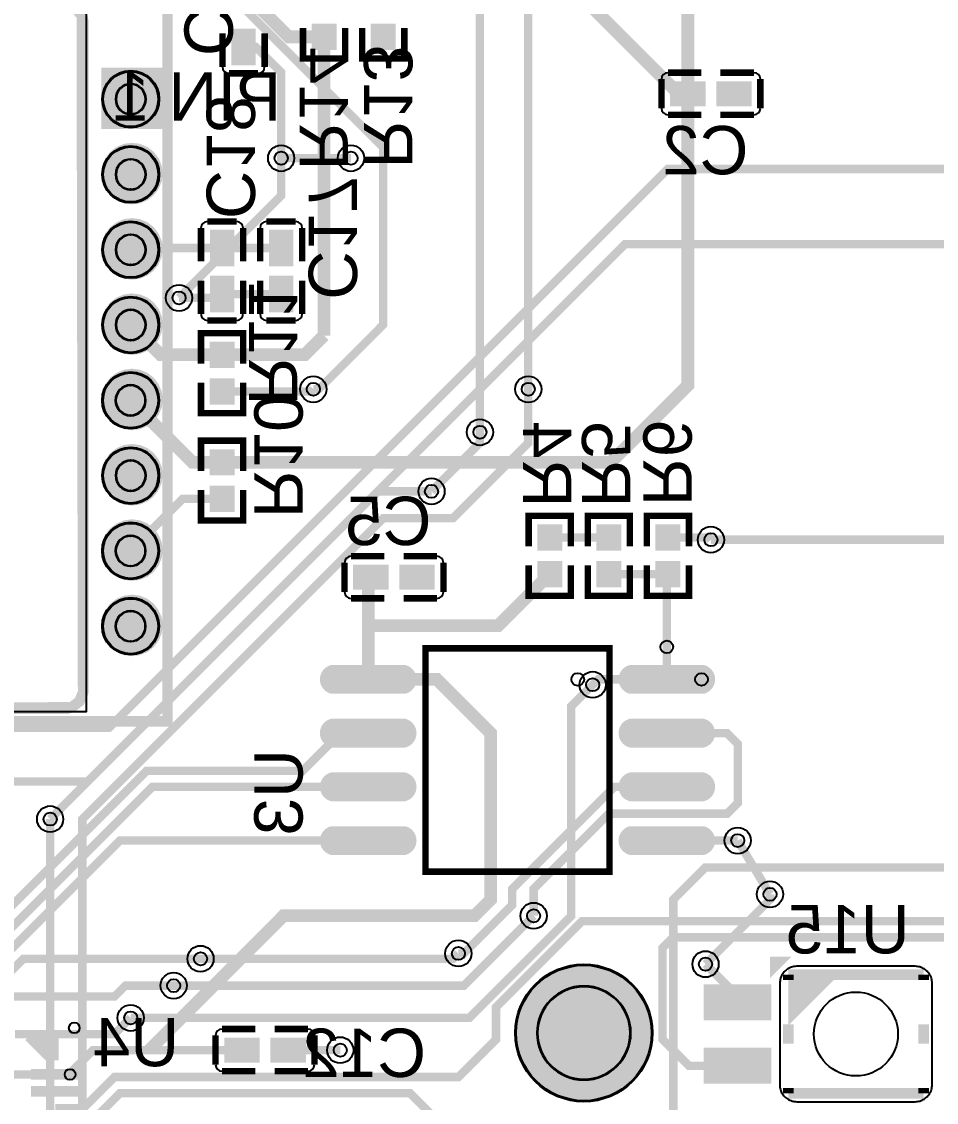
# Model space of a CAD drawing. Header units: millimetres. Extents: x 4 to 247, y 4 to 83.
# Drawn here: x 127.98 to 149.6, y 40.29 to 65.84 of the extents above; entities that cross this region are included whole.
import ezdxf

# ---------------------------------------------------------------- set-up
doc = ezdxf.new("R2010")
doc.units = ezdxf.units.MM
for name, color, linetype, true_color in [('BottomLayer', 7, 'Continuous', 0x0000ff), ('BottomPasteMaskLayer', 7, 'Continuous', 0x800000), ('BottomSilkLayer', 7, 'Continuous', 0x66cc33), ('BottomSolderMaskLayer', 7, 'Continuous', 0xaa00ff), ('Document', 7, 'Continuous', 0xffffff), ('Hole', 7, 'Continuous', 0x222222), ('Multi-Layer', 7, 'Continuous', 0xc0c0c0), ('TopLayer', 7, 'Continuous', 0xff0000), ('TopSilkLayer', 7, 'Continuous', 0xffcc00), ('TopSolderMaskLayer', 7, 'Continuous', 0x800080)]:
    doc.layers.add(name, color=color, linetype=linetype, true_color=true_color)
doc.styles.get("Standard").update_dxf_attribs({"font": 'arial.ttf'})

msp = doc.modelspace()

# ---------------------------------------------------------------- hatches: boundary and pattern name
at = {"layer": 'BottomLayer'}
for points in [[(135.398, 65.763), (134.858, 65.763), (134.858, 65.197), (135.398, 65.197)], [(136.255, 65.763), (136.795, 65.763), (136.795, 65.197), (136.255, 65.197)], [(132.953, 65.636), (133.493, 65.636), (133.493, 64.846), (132.953, 64.846)], [(144.122, 63.865), (144.122, 64.405), (143.332, 64.405), (143.332, 63.865)], [(144.422, 63.865), (144.422, 64.405), (145.212, 64.405), (145.212, 63.865)], [(132.985, 60.094), (132.445, 60.094), (132.445, 60.884), (132.985, 60.884)], [(134.382, 60.094), (133.842, 60.094), (133.842, 60.884), (134.382, 60.884)], [(132.985, 59.794), (132.445, 59.794), (132.445, 59.004), (132.985, 59.004)], [(134.382, 59.794), (133.842, 59.794), (133.842, 59.004), (134.382, 59.004)], [(132.445, 57.681), (132.985, 57.681), (132.985, 58.247), (132.445, 58.247)], [(132.445, 57.381), (132.985, 57.381), (132.985, 56.815), (132.445, 56.815)], [(132.445, 55.141), (132.985, 55.141), (132.985, 55.707), (132.445, 55.707)], [(132.445, 54.841), (132.985, 54.841), (132.985, 54.275), (132.445, 54.275)], [(140.732, 53.363), (140.192, 53.363), (140.192, 53.929), (140.732, 53.929)], [(141.589, 53.363), (142.129, 53.363), (142.129, 53.929), (141.589, 53.929)], [(143.526, 53.363), (142.986, 53.363), (142.986, 53.929), (143.526, 53.929)], [(136.629, 52.435), (136.629, 52.975), (135.839, 52.975), (135.839, 52.435)], [(136.929, 52.435), (136.929, 52.975), (137.719, 52.975), (137.719, 52.435)], [(140.732, 53.063), (140.192, 53.063), (140.192, 52.497), (140.732, 52.497)], [(141.589, 53.063), (142.129, 53.063), (142.129, 52.497), (141.589, 52.497)], [(143.526, 53.063), (142.986, 53.063), (142.986, 52.497), (143.526, 52.497)], [(135.36, 49.977, -0.785398), (135.36, 50.607), (136.98, 50.607, -0.785398), (136.98, 49.977)], [(142.42, 49.977, -0.785398), (142.42, 50.607), (144.04, 50.607, -0.785398), (144.04, 49.977)], [(135.36, 48.707, -0.785398), (135.36, 49.337), (136.98, 49.337, -0.785398), (136.98, 48.707)], [(142.42, 48.707, -0.785398), (142.42, 49.337), (144.04, 49.337, -0.785398), (144.04, 48.707)], [(135.36, 47.437, -0.785398), (135.36, 48.067), (136.98, 48.067, -0.785398), (136.98, 47.437)], [(142.42, 47.437, -0.785398), (142.42, 48.067), (144.04, 48.067, -0.785398), (144.04, 47.437)], [(135.36, 46.167, -0.785398), (135.36, 46.797), (136.98, 46.797, -0.785398), (136.98, 46.167)], [(142.42, 46.167, -0.785398), (142.42, 46.797), (144.04, 46.797, -0.785398), (144.04, 46.167)], [(144.151, 42.25), (144.151, 43.07), (145.651, 43.07), (145.651, 42.25)], [(133.581, 41.259), (133.581, 41.799), (132.791, 41.799), (132.791, 41.259)], [(133.881, 41.259), (133.881, 41.799), (134.671, 41.799), (134.671, 41.259)], [(144.151, 40.75), (144.151, 41.57), (145.651, 41.57), (145.651, 40.75)], [(129.322, 41.054), (128.222, 41.054), (128.222, 40.854), (129.322, 40.854)], [(129.322, 40.654), (128.222, 40.654), (128.222, 40.454), (129.322, 40.454)]]:
    msp.add_hatch(color=256, dxfattribs=at).paths.add_polyline_path(points)
at = {"layer": 'BottomPasteMaskLayer'}
for points in [[(135.358, 65.778), (134.898, 65.778), (134.858, 65.738), (134.858, 65.237), (134.898, 65.197), (135.358, 65.197), (135.398, 65.237), (135.398, 65.738)], [(136.295, 65.778), (136.755, 65.778), (136.795, 65.738), (136.795, 65.237), (136.755, 65.197), (136.295, 65.197), (136.255, 65.237), (136.255, 65.738)], [(133.448, 65.606), (132.998, 65.606), (132.948, 65.536), (132.948, 65.056), (132.998, 65.006), (133.448, 65.006), (133.498, 65.056), (133.498, 65.536)], [(143.492, 64.36), (143.492, 63.91), (143.542, 63.86), (144.022, 63.86), (144.092, 63.91), (144.092, 64.36), (144.022, 64.41), (143.542, 64.41)], [(144.452, 64.36), (144.452, 63.91), (144.522, 63.86), (145.002, 63.86), (145.052, 63.91), (145.052, 64.36), (145.002, 64.41), (144.522, 64.41)], [(132.49, 60.124), (132.94, 60.124), (132.99, 60.194), (132.99, 60.674), (132.94, 60.724), (132.49, 60.724), (132.44, 60.674), (132.44, 60.194)], [(133.887, 60.124), (134.337, 60.124), (134.387, 60.194), (134.387, 60.674), (134.337, 60.724), (133.887, 60.724), (133.837, 60.674), (133.837, 60.194)], [(132.49, 59.164), (132.94, 59.164), (132.99, 59.214), (132.99, 59.694), (132.94, 59.764), (132.49, 59.764), (132.44, 59.694), (132.44, 59.214)], [(133.887, 59.164), (134.337, 59.164), (134.387, 59.214), (134.387, 59.694), (134.337, 59.764), (133.887, 59.764), (133.837, 59.694), (133.837, 59.214)], [(132.485, 57.666), (132.945, 57.666), (132.985, 57.706), (132.985, 58.207), (132.945, 58.247), (132.485, 58.247), (132.445, 58.207), (132.445, 57.706)], [(132.485, 57.396), (132.945, 57.396), (132.985, 57.356), (132.985, 56.855), (132.945, 56.815), (132.485, 56.815), (132.445, 56.855), (132.445, 57.356)], [(132.485, 55.126), (132.945, 55.126), (132.985, 55.166), (132.985, 55.667), (132.945, 55.707), (132.485, 55.707), (132.445, 55.667), (132.445, 55.166)], [(132.485, 54.856), (132.945, 54.856), (132.985, 54.816), (132.985, 54.315), (132.945, 54.275), (132.485, 54.275), (132.445, 54.315), (132.445, 54.816)], [(140.692, 53.348), (140.232, 53.348), (140.192, 53.388), (140.192, 53.889), (140.232, 53.929), (140.692, 53.929), (140.732, 53.889), (140.732, 53.388)], [(141.629, 53.348), (142.089, 53.348), (142.129, 53.388), (142.129, 53.889), (142.089, 53.929), (141.629, 53.929), (141.589, 53.889), (141.589, 53.388)], [(143.486, 53.348), (143.026, 53.348), (142.986, 53.388), (142.986, 53.889), (143.026, 53.929), (143.486, 53.929), (143.526, 53.889), (143.526, 53.388)], [(135.999, 52.93), (135.999, 52.48), (136.049, 52.43), (136.529, 52.43), (136.599, 52.48), (136.599, 52.93), (136.529, 52.98), (136.049, 52.98)], [(136.959, 52.93), (136.959, 52.48), (137.029, 52.43), (137.509, 52.43), (137.559, 52.48), (137.559, 52.93), (137.509, 52.98), (137.029, 52.98)], [(140.692, 53.078), (140.232, 53.078), (140.192, 53.038), (140.192, 52.537), (140.232, 52.497), (140.692, 52.497), (140.732, 52.537), (140.732, 53.038)], [(141.629, 53.078), (142.089, 53.078), (142.129, 53.038), (142.129, 52.537), (142.089, 52.497), (141.629, 52.497), (141.589, 52.537), (141.589, 53.038)], [(143.486, 53.078), (143.026, 53.078), (142.986, 53.038), (142.986, 52.537), (143.026, 52.497), (143.486, 52.497), (143.526, 52.537), (143.526, 53.038)], [(135.36, 49.977, -0.785398), (135.36, 50.607), (136.98, 50.607, -0.785398), (136.98, 49.977)], [(142.42, 49.977, -0.785398), (142.42, 50.607), (144.04, 50.607, -0.785398), (144.04, 49.977)], [(135.36, 48.707, -0.785398), (135.36, 49.337), (136.98, 49.337, -0.785398), (136.98, 48.707)], [(142.42, 48.707, -0.785398), (142.42, 49.337), (144.04, 49.337, -0.785398), (144.04, 48.707)], [(135.36, 47.437, -0.785398), (135.36, 48.067), (136.98, 48.067, -0.785398), (136.98, 47.437)], [(142.42, 47.437, -0.785398), (142.42, 48.067), (144.04, 48.067, -0.785398), (144.04, 47.437)], [(135.36, 46.167, -0.785398), (135.36, 46.797), (136.98, 46.797, -0.785398), (136.98, 46.167)], [(142.42, 46.167, -0.785398), (142.42, 46.797), (144.04, 46.797, -0.785398), (144.04, 46.167)], [(144.151, 42.25), (144.151, 43.07), (145.651, 43.07), (145.651, 42.25)], [(132.951, 41.754), (132.951, 41.304), (133.001, 41.254), (133.481, 41.254), (133.551, 41.304), (133.551, 41.754), (133.481, 41.804), (133.001, 41.804)], [(133.911, 41.754), (133.911, 41.304), (133.981, 41.254), (134.461, 41.254), (134.511, 41.304), (134.511, 41.754), (134.461, 41.804), (133.981, 41.804)], [(144.151, 40.75), (144.151, 41.57), (145.651, 41.57), (145.651, 40.75)], [(129.322, 41.054), (129.322, 40.854), (128.222, 40.854), (128.222, 41.054)], [(129.322, 40.654), (129.322, 40.454), (128.222, 40.454), (128.222, 40.654)]]:
    msp.add_hatch(color=256, dxfattribs=at).paths.add_polyline_path(points)
at = {"layer": 'BottomSilkLayer'}
msp.add_hatch(color=256, dxfattribs=at).paths.add_polyline_path([(145.671, 43.74), (145.671, 43.232), (146.179, 43.74)])
at = {"layer": 'BottomSolderMaskLayer'}
for points in [[(132.936, 65.673), (133.511, 65.673), (133.511, 64.809), (132.936, 64.809)], [(135.423, 65.79), (134.834, 65.79), (134.834, 65.171), (135.423, 65.171)], [(136.231, 65.79), (136.82, 65.79), (136.82, 65.171), (136.231, 65.171)], [(129.881, 64.008, 1), (131.232, 64.008, 1)], [(144.148, 63.84), (144.148, 64.431), (143.307, 64.431), (143.307, 63.84)], [(144.397, 63.84), (144.397, 64.431), (145.238, 64.431), (145.238, 63.84)], [(129.881, 62.228, 1), (131.232, 62.228, 1)], [(129.881, 60.447, 1), (131.232, 60.447, 1)], [(133.003, 60.057), (132.428, 60.057), (132.428, 60.921), (133.003, 60.921)], [(134.4, 60.057), (133.825, 60.057), (133.825, 60.921), (134.4, 60.921)], [(133.003, 59.831), (132.428, 59.831), (132.428, 58.967), (133.003, 58.967)], [(134.4, 59.831), (133.825, 59.831), (133.825, 58.967), (134.4, 58.967)], [(129.881, 58.669, 1), (131.232, 58.669, 1)], [(132.421, 57.655), (133.01, 57.655), (133.01, 58.273), (132.421, 58.273)], [(129.878, 56.888, 1), (131.229, 56.888, 1)], [(132.421, 57.408), (133.01, 57.408), (133.01, 56.789), (132.421, 56.789)], [(129.881, 55.108, 1), (131.232, 55.108, 1)], [(132.421, 55.115), (133.01, 55.115), (133.01, 55.733), (132.421, 55.733)], [(132.421, 54.868), (133.01, 54.868), (133.01, 54.249), (132.421, 54.249)], [(129.878, 53.33, 1), (131.229, 53.33, 1)], [(140.757, 53.337), (140.168, 53.337), (140.168, 53.955), (140.757, 53.955)], [(141.565, 53.337), (142.154, 53.337), (142.154, 53.955), (141.565, 53.955)], [(143.551, 53.337), (142.962, 53.337), (142.962, 53.955), (143.551, 53.955)], [(136.655, 52.41), (136.655, 53.001), (135.814, 53.001), (135.814, 52.41)], [(136.904, 52.41), (136.904, 53.001), (137.745, 53.001), (137.745, 52.41)], [(140.757, 53.09), (140.168, 53.09), (140.168, 52.471), (140.757, 52.471)], [(141.565, 53.09), (142.154, 53.09), (142.154, 52.471), (141.565, 52.471)], [(143.551, 53.09), (142.962, 53.09), (142.962, 52.471), (143.551, 52.471)], [(129.878, 51.549, 1), (131.229, 51.549, 1)], [(135.295, 49.952, -0.785398), (135.295, 50.632), (137.046, 50.632, -0.785398), (137.046, 49.952)], [(142.355, 49.952, -0.785398), (142.355, 50.632), (144.106, 50.632, -0.785398), (144.106, 49.952)], [(135.295, 48.682, -0.785398), (135.295, 49.362), (137.046, 49.362, -0.785398), (137.046, 48.682)], [(142.355, 48.682, -0.785398), (142.355, 49.362), (144.106, 49.362, -0.785398), (144.106, 48.682)], [(135.295, 47.412, -0.785398), (135.295, 48.092), (137.046, 48.092, -0.785398), (137.046, 47.412)], [(142.355, 47.412, -0.785398), (142.355, 48.092), (144.106, 48.092, -0.785398), (144.106, 47.412)], [(135.295, 46.142, -0.785398), (135.295, 46.822), (137.046, 46.822, -0.785398), (137.046, 46.142)], [(142.355, 46.142, -0.785398), (142.355, 46.822), (144.106, 46.822, -0.785398), (144.106, 46.142)], [(139.644, 41.934, 1), (142.895, 41.934, 1)], [(144.105, 42.236), (144.105, 43.084), (145.698, 43.084), (145.698, 42.236)], [(133.607, 41.234), (133.607, 41.824), (132.766, 41.824), (132.766, 41.234)], [(133.856, 41.234), (133.856, 41.824), (134.697, 41.824), (134.697, 41.234)], [(144.105, 40.736), (144.105, 41.584), (145.698, 41.584), (145.698, 40.736)], [(129.347, 41.079), (128.197, 41.079), (128.197, 40.829), (129.347, 40.829)], [(129.347, 40.679), (128.197, 40.679), (128.197, 40.429), (129.347, 40.429)]]:
    msp.add_hatch(color=256, dxfattribs=at).paths.add_polyline_path(points)
at = {"layer": 'Document'}
msp.add_hatch(color=256, dxfattribs=at).paths.add_polyline_path([(146.101, 43.31), (147.301, 43.31), (146.101, 42.11)])
at = {"layer": 'Multi-Layer'}
for points in [[(129.906, 64.008, 1), (131.206, 64.008, 1)], [(129.906, 62.228, 1), (131.206, 62.228, 1)], [(129.906, 60.447, 1), (131.206, 60.447, 1)], [(129.906, 58.669, 1), (131.206, 58.669, 1)], [(129.904, 56.888, 1), (131.204, 56.888, 1)], [(129.906, 55.108, 1), (131.206, 55.108, 1)], [(129.904, 53.33, 1), (131.204, 53.33, 1)], [(129.904, 51.549, 1), (131.204, 51.549, 1)]]:
    msp.add_hatch(color=256, dxfattribs=at).paths.add_polyline_path(points)
at = {"layer": 'TopSolderMaskLayer'}
for points in [[(129.881, 64.008, 1), (131.232, 64.008, 1)], [(129.881, 62.228, 1), (131.232, 62.228, 1)], [(129.881, 60.447, 1), (131.232, 60.447, 1)], [(129.881, 58.669, 1), (131.232, 58.669, 1)], [(129.878, 56.888, 1), (131.229, 56.888, 1)], [(129.881, 55.108, 1), (131.232, 55.108, 1)], [(129.878, 53.33, 1), (131.229, 53.33, 1)], [(129.878, 51.549, 1), (131.229, 51.549, 1)], [(139.644, 41.934, 1), (142.895, 41.934, 1)]]:
    msp.add_hatch(color=256, dxfattribs=at).paths.add_polyline_path(points)

# ---------------------------------------------------------------- linework, layer by layer
at = {"layer": 'BottomLayer'}
for points, const_width in [([(143.726, 64.135), (143.51, 64.135), (140.208, 67.437), (140.208, 71.628), (138.303, 73.533), (116.713, 73.533), (115.316, 72.136), (115.316, 68.072)], 0.3), ([(139.954, 57.15), (139.954, 66.929), (136.017, 70.866)], 0.2), ([(138.811, 56.134), (138.811, 67.31), (138.557, 67.564), (136.017, 67.564)], 0.2), ([(152.146, 67.437), (152.146, 45.466), (150.876, 44.196), (143.383, 44.196), (143.129, 43.942), (143.129, 41.783), (143.752, 41.16), (144.901, 41.16)], 0.2), ([(143.322, 66.583), (143.727, 66.178), (143.727, 64.135)], 0.3), ([(133.223, 66.331), (133.44, 66.331), (134.291, 65.48), (135.128, 65.48)], 0.3), ([(135.128, 65.48), (135.128, 58.42)], 0.3), ([(134.112, 62.611), (134.112, 64.643), (133.514, 65.241), (133.223, 65.241)], 0.2), ([(132.715, 55.424), (141.911, 55.424), (143.727, 57.24), (143.727, 64.135)], 0.3), ([(132.715, 60.489), (130.598, 60.489), (130.556, 60.447)], 0.2), ([(132.715, 60.489), (134.112, 60.489)], 0.2), ([(132.715, 59.399), (132.625, 59.309), (131.699, 59.309)], 0.2), ([(132.715, 59.399), (134.112, 59.399)], 0.2), ([(132.715, 57.964), (131.261, 57.964), (130.556, 58.669)], 0.3), ([(135.128, 58.42), (134.672, 57.964), (132.715, 57.964)], 0.3), ([(134.874, 57.15), (134.822, 57.098), (132.715, 57.098)], 0.2), ([(132.715, 55.424), (132.018, 55.424), (130.554, 56.888)], 0.3), ([(128.651, 46.99), (136.398, 54.737), (137.668, 54.737)], 0.2), ([(132.715, 54.558), (131.782, 54.558), (130.554, 53.33)], 0.2), ([(141.859, 53.646), (140.462, 53.646)], 0.2), ([(144.272, 53.594), (144.22, 53.646), (143.256, 53.646)], 0.2), ([(140.462, 52.78), (139.242, 51.56), (136.17, 51.56)], 0.3), ([(136.234, 52.705), (136.17, 52.641), (136.17, 50.292)], 0.3), ([(141.859, 52.78), (143.256, 52.78)], 0.2), ([(143.256, 52.78), (143.23, 52.754), (143.23, 50.292)], 0.2), ([(136.17, 50.292), (137.795, 50.292), (139.065, 49.022), (139.065, 45.085), (138.684, 44.704), (134.168, 44.704), (130.993, 41.529)], 0.3), ([(141.478, 50.165), (141.605, 50.292), (143.23, 50.292)], 0.2), ([(125.822, 41.904), (125.822, 43.018), (130.937, 48.133), (134.62, 48.133), (135.509, 49.022), (136.17, 49.022)], 0.2), ([(140.081, 44.704), (140.081, 45.339), (141.859, 47.117), (144.653, 47.117), (144.907, 47.371), (144.907, 48.768), (144.653, 49.022), (143.23, 49.022)], 0.2), ([(126.222, 41.904), (126.222, 42.91), (131.064, 47.752), (136.17, 47.752)], 0.2), ([(138.303, 43.815), (138.43, 43.815), (139.573, 44.958), (139.573, 45.339), (141.986, 47.752), (143.23, 47.752)], 0.2), ([(126.622, 41.904), (126.622, 42.802), (130.302, 46.482), (136.17, 46.482)], 0.2), ([(143.23, 46.482), (144.907, 46.482)], 0.2), ([(144.907, 46.482), (145.669, 45.212)], 0.2), ([(128.773, 40.155), (129.436, 40.155), (130.175, 40.894), (138.303, 40.894), (139.192, 41.783), (139.192, 42.545), (141.224, 44.577), (149.86, 44.577), (150.114, 44.831), (150.495, 44.831)], 0.2), ([(127.023, 41.905), (127.023, 42.695), (128.016, 43.688), (132.207, 43.688)], 0.2), ([(144.901, 42.66), (144.901, 42.805), (144.145, 43.561)], 0.2), ([(127.422, 41.905), (127.422, 42.586), (127.635, 42.799), (130.175, 42.799), (130.429, 43.053), (131.572, 43.053)], 0.2), ([(127.823, 41.905), (130.17, 41.905), (130.556, 42.291)], 0.2), ([(133.186, 41.529), (129.667, 41.529), (129.092, 40.954), (128.772, 40.954)], 0.2), ([(134.276, 41.529), (135.509, 41.529)], 0.2), ([(121.672, 40.954), (128.772, 40.954)], 0.2), ([(128.772, 39.754), (129.543, 39.754), (130.302, 40.513), (137.16, 40.513), (137.922, 39.751), (150.622, 39.751), (151.257, 39.116), (165.989, 39.116), (170.053, 35.052), (176.276, 35.052)], 0.2)]:
    msp.add_lwpolyline(points, dxfattribs=dict(at, const_width=const_width))
at = {"layer": 'BottomSilkLayer'}
for points, const_width in [([(131.426, 67.008), (118.976, 67.008), (118.976, 49.298), (131.426, 49.298), (131.426, 67.008)], 0.25), ([(141.877, 51.026), (137.524, 51.026), (137.524, 45.748), (141.877, 45.748), (141.877, 51.026)], 0.152)]:
    msp.add_lwpolyline(points, close=True, dxfattribs=dict(at, const_width=const_width))
for points, const_width in [([(135.627, 65.687), (135.627, 64.969), (134.63, 64.969), (134.63, 65.687)], 0.152), ([(136.027, 65.687), (136.027, 64.969), (137.024, 64.969), (137.024, 65.687)], 0.152), ([(132.725, 65.56), (132.725, 64.77)], 0.152), ([(133.722, 64.77), (133.722, 65.56)], 0.152), ([(132.877, 64.617), (133.569, 64.617)], 0.152), ([(143.256, 64.634), (144.046, 64.634)], 0.152), ([(145.289, 64.634), (144.499, 64.634)], 0.152), ([(143.104, 63.789), (143.104, 64.481)], 0.152), ([(145.441, 63.789), (145.441, 64.481)], 0.152), ([(144.046, 63.637), (143.256, 63.637)], 0.152), ([(144.499, 63.637), (145.289, 63.637)], 0.152), ([(133.061, 61.113), (132.369, 61.113)], 0.152), ([(134.458, 61.113), (133.766, 61.113)], 0.152), ([(132.217, 60.96), (132.217, 60.17)], 0.152), ([(133.214, 60.17), (133.214, 60.96)], 0.152), ([(133.614, 60.96), (133.614, 60.17)], 0.152), ([(134.611, 60.17), (134.611, 60.96)], 0.152), ([(132.217, 58.928), (132.217, 59.718)], 0.152), ([(133.214, 59.718), (133.214, 58.928)], 0.152), ([(133.614, 58.928), (133.614, 59.718)], 0.152), ([(134.611, 59.718), (134.611, 58.928)], 0.152), ([(133.061, 58.775), (132.369, 58.775)], 0.152), ([(134.458, 58.775), (133.766, 58.775)], 0.152), ([(132.217, 57.757), (132.217, 58.475), (133.214, 58.475), (133.214, 57.757)], 0.152), ([(132.217, 57.305), (132.217, 56.587), (133.214, 56.587), (133.214, 57.305)], 0.152), ([(132.217, 55.217), (132.217, 55.935), (133.214, 55.935), (133.214, 55.217)], 0.152), ([(132.217, 54.765), (132.217, 54.047), (133.214, 54.047), (133.214, 54.765)], 0.152), ([(140.961, 53.439), (140.961, 54.157), (139.964, 54.157), (139.964, 53.439)], 0.152), ([(141.361, 53.439), (141.361, 54.157), (142.358, 54.157), (142.358, 53.439)], 0.152), ([(143.755, 53.439), (143.755, 54.157), (142.758, 54.157), (142.758, 53.439)], 0.152), ([(135.763, 53.204), (136.553, 53.204)], 0.152), ([(137.796, 53.204), (137.005, 53.204)], 0.152), ([(135.611, 52.359), (135.611, 53.051)], 0.152), ([(137.948, 52.359), (137.948, 53.051)], 0.152), ([(140.961, 52.987), (140.961, 52.269), (139.964, 52.269), (139.964, 52.987)], 0.152), ([(141.361, 52.987), (141.361, 52.269), (142.358, 52.269), (142.358, 52.987)], 0.152), ([(143.755, 52.987), (143.755, 52.269), (142.758, 52.269), (142.758, 52.987)], 0.152), ([(136.553, 52.207), (135.763, 52.207)], 0.152), ([(137.005, 52.207), (137.796, 52.207)], 0.152), ([(146.101, 43.183), (146.101, 43.31)], 0.254), ([(146.101, 43.31), (149.301, 43.31)], 0.254), ([(149.301, 43.183), (149.301, 43.31)], 0.254), ([(146.101, 41.683), (146.101, 42.137)], 0.254), ([(149.301, 41.683), (149.301, 42.137)], 0.254), ([(128.722, 41.285), (128.153, 41.854)], 0.254), ([(128.722, 41.854), (128.153, 41.854)], 0.254), ([(128.463, 41.854), (128.463, 41.757), (128.722, 41.498)], 0.254), ([(128.722, 41.285), (128.722, 41.854)], 0.254), ([(132.563, 41.183), (132.563, 41.875)], 0.152), ([(132.715, 42.028), (133.505, 42.028)], 0.152), ([(134.748, 42.028), (133.957, 42.028)], 0.152), ([(134.9, 41.183), (134.9, 41.875)], 0.152), ([(133.505, 41.03), (132.715, 41.03)], 0.152), ([(133.957, 41.03), (134.748, 41.03)], 0.152), ([(146.101, 40.51), (146.101, 40.637)], 0.254), ([(146.101, 40.51), (149.301, 40.51)], 0.254), ([(149.301, 40.51), (149.301, 40.637)], 0.254)]:
    msp.add_lwpolyline(points, dxfattribs=dict(at, const_width=const_width))
for centre, radius in [((143.23, 51.059), 0.15), ((141.124, 50.292), 0.15), ((147.701, 41.91), 0.992), ((129.222, 42.054), 0.127)]:
    msp.add_circle(centre, radius, dxfattribs=at)
for centre, start, end in [((132.877, 64.77), 180, 270), ((133.569, 64.77), 270, 360), ((143.256, 64.481), 90, 180), ((145.289, 64.481), 0, 90), ((143.256, 63.789), 180, 270), ((145.289, 63.789), 270, 0), ((132.369, 60.96), 90, 180), ((133.061, 60.96), 0, 90), ((133.766, 60.96), 90, 180), ((134.458, 60.96), 0, 90), ((132.369, 58.928), 180, 270), ((133.061, 58.928), 270, 0), ((133.766, 58.928), 180, 270), ((134.458, 58.928), 270, 0), ((135.763, 53.051), 90, 180), ((137.796, 53.051), 0, 90), ((135.763, 52.359), 180, 270), ((137.796, 52.359), 270, 0), ((132.715, 41.875), 90, 180), ((134.748, 41.875), 0, 90), ((132.715, 41.183), 180, 270), ((134.748, 41.183), 270, 0)]:
    msp.add_arc(centre, 0.152, start, end, dxfattribs=at)
at = {"layer": 'BottomSolderMaskLayer'}
for points in [[(130.554, 64.372), (130.559, 64.372)], [(130.554, 63.644), (130.559, 63.644)], [(130.554, 62.591), (130.559, 62.591)], [(130.554, 61.864), (130.559, 61.864)], [(130.554, 60.811), (130.559, 60.811)], [(130.554, 60.083), (130.559, 60.083)], [(130.554, 59.033), (130.559, 59.033)], [(130.554, 58.305), (130.559, 58.305)], [(130.551, 57.252), (130.556, 57.252)], [(130.551, 56.525), (130.556, 56.525)], [(130.554, 55.472), (130.559, 55.472)], [(130.554, 54.744), (130.559, 54.744)], [(130.551, 53.694), (130.556, 53.694)], [(130.551, 52.966), (130.556, 52.966)], [(130.551, 51.913), (130.556, 51.913)], [(130.551, 51.186), (130.556, 51.186)], [(141.272, 43.044), (141.267, 43.044)], [(141.272, 40.824), (141.267, 40.824)]]:
    msp.add_lwpolyline(points, close=True, dxfattribs=at)
for centre, radius in [((130.556, 64.008), 0.675), ((130.556, 62.228), 0.675), ((130.556, 60.447), 0.675), ((130.556, 58.669), 0.675), ((130.554, 56.888), 0.675), ((130.556, 55.108), 0.675), ((130.554, 53.33), 0.675), ((130.554, 51.549), 0.675), ((141.269, 41.934), 1.625)]:
    msp.add_circle(centre, radius, dxfattribs=at)
for centre, radius, start, end in [((130.559, 64.008), 0.364, 90, 270), ((130.554, 64.008), 0.364, 270, 90), ((130.559, 62.228), 0.364, 90, 270), ((130.554, 62.228), 0.364, 270, 90), ((130.559, 60.447), 0.364, 90, 270), ((130.554, 60.447), 0.364, 270, 90), ((130.559, 58.669), 0.364, 90, 270), ((130.554, 58.669), 0.364, 270, 90), ((130.556, 56.888), 0.364, 90, 270), ((130.551, 56.888), 0.364, 270, 90), ((130.559, 55.108), 0.364, 90, 270), ((130.554, 55.108), 0.364, 270, 90), ((130.556, 53.33), 0.364, 90, 270), ((130.551, 53.33), 0.364, 270, 90), ((130.556, 51.549), 0.364, 90, 270), ((130.551, 51.549), 0.364, 270, 90), ((141.267, 41.934), 1.11, 90, 270), ((141.272, 41.934), 1.11, 270, 90)]:
    msp.add_arc(centre, radius, start, end, dxfattribs=at)
at = {"layer": 'Document'}
for centre, radius in [((144.05, 50.292), 0.15), ((129.122, 40.954), 0.127)]:
    msp.add_circle(centre, radius, dxfattribs=at)
at = {"layer": 'Hole'}
for centre in [(134.112, 62.611), (135.763, 62.611), (131.699, 59.309), (134.874, 57.15), (139.954, 57.15), (138.811, 56.134), (137.668, 54.737), (144.272, 53.594), (141.478, 50.165), (128.651, 46.99), (144.907, 46.482), (145.669, 45.212), (140.081, 44.704), (138.303, 43.815), (132.207, 43.688), (144.145, 43.561), (131.572, 43.053), (130.556, 42.291), (135.509, 41.529)]:
    msp.add_circle(centre, 0.155, dxfattribs=at)
at = {"layer": 'Multi-Layer'}
for points in [[(129.506, 66.788), (129.506, 49.528), (120.906, 49.528), (120.906, 66.788), (129.506, 66.788)], [(130.554, 64.358), (130.559, 64.358)], [(130.554, 63.658), (130.559, 63.658)], [(130.554, 62.578), (130.559, 62.578)], [(130.554, 61.878), (130.559, 61.878)], [(130.554, 60.797), (130.559, 60.797)], [(130.554, 60.097), (130.559, 60.097)], [(130.554, 59.019), (130.559, 59.019)], [(130.554, 58.319), (130.559, 58.319)], [(130.551, 57.239), (130.556, 57.239)], [(130.551, 56.538), (130.556, 56.538)], [(130.554, 55.458), (130.559, 55.458)], [(130.554, 54.758), (130.559, 54.758)], [(130.551, 53.68), (130.556, 53.68)], [(130.551, 52.98), (130.556, 52.98)], [(130.551, 51.899), (130.556, 51.899)], [(130.551, 51.199), (130.556, 51.199)], [(149.501, 43.11), (149.5, 43.139), (149.497, 43.167), (149.492, 43.195), (149.485, 43.223), (149.476, 43.25), (149.465, 43.277), (149.452, 43.302), (149.438, 43.327), (149.421, 43.35), (149.404, 43.372), (149.384, 43.393), (149.363, 43.413), (149.341, 43.431), (149.318, 43.447), (149.293, 43.461), (149.267, 43.474), (149.241, 43.485), (149.214, 43.494), (149.186, 43.501), (149.158, 43.506), (149.13, 43.509), (149.101, 43.51), (149.101, 43.51), (146.301, 43.51), (146.295, 43.51), (146.295, 43.51), (146.265, 43.509), (146.236, 43.505), (146.207, 43.499), (146.179, 43.491), (146.151, 43.481), (146.124, 43.469), (146.098, 43.455), (146.073, 43.439), (146.049, 43.421), (146.027, 43.401), (146.006, 43.38), (145.987, 43.358), (145.969, 43.334), (145.954, 43.309), (145.94, 43.282), (145.928, 43.255), (145.919, 43.227), (145.911, 43.198), (145.906, 43.169), (145.902, 43.14), (145.901, 43.11), (145.901, 43.111), (145.901, 43.11), (145.901, 40.71), (145.902, 40.681), (145.905, 40.653), (145.91, 40.625), (145.918, 40.597), (145.927, 40.57), (145.937, 40.544), (145.95, 40.518), (145.965, 40.494), (145.981, 40.47), (145.999, 40.448), (146.018, 40.427), (146.039, 40.408), (146.062, 40.39), (146.085, 40.374), (146.11, 40.359), (146.135, 40.346), (146.162, 40.335), (146.189, 40.326), (146.216, 40.319), (146.244, 40.314), (146.273, 40.311), (146.301, 40.31), (149.101, 40.31), (149.101, 40.31), (149.13, 40.311), (149.158, 40.314), (149.186, 40.319), (149.214, 40.326), (149.241, 40.335), (149.267, 40.346), (149.293, 40.359), (149.318, 40.373), (149.341, 40.39), (149.363, 40.408), (149.384, 40.427), (149.404, 40.448), (149.421, 40.47), (149.438, 40.494), (149.452, 40.518), (149.465, 40.544), (149.476, 40.57), (149.485, 40.597), (149.492, 40.625), (149.497, 40.653), (149.5, 40.681), (149.501, 40.71), (149.501, 43.11)], [(141.272, 43.026), (141.267, 43.026)], [(141.272, 40.842), (141.267, 40.842)]]:
    msp.add_lwpolyline(points, close=True, dxfattribs=at)
for centre, radius in [((130.556, 64.008), 0.65), ((130.556, 62.228), 0.65), ((134.112, 62.611), 0.31), ((135.763, 62.611), 0.31), ((130.556, 60.447), 0.65), ((131.699, 59.309), 0.31), ((130.556, 58.669), 0.65), ((130.554, 56.888), 0.65), ((134.874, 57.15), 0.31), ((139.954, 57.15), 0.31), ((138.811, 56.134), 0.31), ((130.556, 55.108), 0.65), ((137.668, 54.737), 0.31), ((130.554, 53.33), 0.65), ((144.272, 53.594), 0.31), ((130.554, 51.549), 0.65), ((141.478, 50.165), 0.31), ((128.651, 46.99), 0.31), ((144.907, 46.482), 0.31), ((145.669, 45.212), 0.31), ((140.081, 44.704), 0.31), ((132.207, 43.688), 0.31), ((138.303, 43.815), 0.31), ((144.145, 43.561), 0.31), ((141.269, 41.934), 1.6), ((131.572, 43.053), 0.31), ((130.556, 42.291), 0.31), ((135.509, 41.529), 0.31)]:
    msp.add_circle(centre, radius, dxfattribs=at)
for centre, radius, start, end in [((130.559, 64.008), 0.35, 90, 270), ((130.554, 64.008), 0.35, 270, 90), ((130.559, 62.228), 0.35, 90, 270), ((130.554, 62.228), 0.35, 270, 90), ((130.559, 60.447), 0.35, 90, 270), ((130.554, 60.447), 0.35, 270, 90), ((130.559, 58.669), 0.35, 90, 270), ((130.554, 58.669), 0.35, 270, 90), ((130.556, 56.888), 0.35, 90, 270), ((130.551, 56.888), 0.35, 270, 90), ((130.559, 55.108), 0.35, 90, 270), ((130.554, 55.108), 0.35, 270, 90), ((130.556, 53.33), 0.35, 90, 270), ((130.551, 53.33), 0.35, 270, 90), ((130.556, 51.549), 0.35, 90, 270), ((130.551, 51.549), 0.35, 270, 90), ((141.267, 41.934), 1.092, 90, 270), ((141.272, 41.934), 1.092, 270, 90)]:
    msp.add_arc(centre, radius, start, end, dxfattribs=at)
at = {"layer": 'TopLayer', "const_width": 0.2}
for points in [[(119.855, 61.339), (117.983, 63.211), (117.983, 66.802), (118.364, 67.183), (132.207, 67.183), (136.525, 62.865), (136.525, 58.674), (135.001, 57.15), (134.874, 57.15)], [(142.24, 38.354), (143.383, 39.497), (143.383, 45.085), (144.145, 45.847), (152.908, 45.847), (154.813, 47.752), (154.813, 63.627), (156.337, 65.151), (156.337, 65.278)], [(131.699, 59.309), (134.112, 61.722), (134.112, 62.611)], [(134.112, 62.611), (135.763, 62.611)], [(154.051, 62.357), (143.256, 62.357), (130.048, 49.149), (124.714, 49.149), (124.079, 48.514)], [(154.051, 60.579), (142.24, 60.579), (129.54, 47.879), (122.936, 47.879), (122.809, 47.752)], [(154.051, 60.579), (142.24, 60.579), (129.921, 48.26), (129.667, 48.006)], [(130.81, 35.052), (129.413, 36.449), (129.413, 46.99), (136.525, 54.102), (138.176, 54.102), (139.954, 55.88), (139.954, 57.15)], [(137.668, 54.737), (138.811, 55.88), (138.811, 56.134)], [(154.051, 52.197), (152.654, 53.594), (144.399, 53.594), (144.272, 53.594)], [(130.556, 42.291), (138.557, 42.291), (140.97, 44.704), (140.97, 49.657), (141.478, 50.165)], [(129.921, 35.052), (128.651, 36.322), (128.651, 46.99)], [(144.145, 43.561), (145.669, 45.085), (145.669, 45.212)], [(131.572, 43.053), (138.43, 43.053), (140.081, 44.704)], [(132.207, 43.688), (138.176, 43.688), (138.303, 43.815)]]:
    msp.add_lwpolyline(points, dxfattribs=at)
at = {"layer": 'TopSilkLayer', "const_width": 0.254}
for points in [[(121.033, 65.857), (121.064, 65.972), (121.207, 66.158), (121.424, 66.248), (129.042, 66.248), (129.259, 66.158), (129.402, 65.972), (129.433, 65.857), (129.433, 49.989), (129.343, 49.772), (129.157, 49.629), (129.042, 49.598), (121.424, 49.598), (121.207, 49.688), (121.064, 49.874), (121.033, 49.989), (121.033, 65.857)], [(121.033, 65.857), (121.207, 66.158), (121.424, 66.248), (129.042, 66.248), (129.259, 66.158), (129.402, 65.972), (129.433, 49.989), (129.343, 49.772), (129.157, 49.629), (121.424, 49.598), (121.207, 49.688), (121.064, 49.874), (121.033, 65.857)], [(129.986, 63.428), (129.986, 64.628), (131.186, 64.628), (131.186, 63.428), (129.986, 63.428)], [(129.986, 63.428), (129.986, 64.628), (131.186, 64.628), (131.186, 63.428), (129.986, 63.428)], [(130.586, 61.648), (130.431, 61.668), (130.286, 61.728), (130.161, 61.824), (130.066, 61.948), (130.006, 62.093), (129.986, 62.248), (130.006, 62.403), (130.066, 62.548), (130.161, 62.672), (130.286, 62.768), (130.431, 62.828), (130.586, 62.848), (130.741, 62.828), (130.886, 62.768), (131.01, 62.672), (131.105, 62.548), (131.165, 62.403), (131.186, 62.248), (131.165, 62.093), (131.105, 61.948), (131.01, 61.824), (130.886, 61.728), (130.741, 61.668), (130.586, 61.648)], [(130.586, 61.648), (130.431, 61.668), (130.286, 61.728), (130.161, 61.824), (130.066, 61.948), (130.006, 62.093), (129.986, 62.248), (130.006, 62.403), (130.066, 62.548), (130.161, 62.672), (130.286, 62.768), (130.431, 62.828), (130.586, 62.848), (130.741, 62.828), (130.886, 62.768), (131.01, 62.672), (131.105, 62.548), (131.165, 62.403), (131.186, 62.248), (131.165, 62.093), (131.105, 61.948), (131.01, 61.824), (130.886, 61.728), (130.741, 61.668), (130.586, 61.648)], [(130.431, 59.888), (130.286, 59.948), (130.161, 60.044), (130.066, 60.168), (130.006, 60.313), (129.986, 60.468), (130.006, 60.623), (130.066, 60.768), (130.161, 60.892), (130.286, 60.988), (130.431, 61.048), (130.586, 61.068), (130.741, 61.048), (130.886, 60.988), (131.01, 60.892), (131.105, 60.768), (131.165, 60.623), (131.186, 60.468), (131.165, 60.313), (131.105, 60.168), (131.01, 60.044), (130.886, 59.948), (130.741, 59.888), (130.586, 59.868), (130.431, 59.888)], [(130.431, 59.888), (130.286, 59.948), (130.161, 60.044), (130.066, 60.168), (130.006, 60.313), (129.986, 60.468), (130.006, 60.623), (130.066, 60.768), (130.161, 60.892), (130.286, 60.988), (130.431, 61.048), (130.586, 61.068), (130.741, 61.048), (130.886, 60.988), (131.01, 60.892), (131.105, 60.768), (131.165, 60.623), (131.186, 60.468), (131.165, 60.313), (131.105, 60.168), (131.01, 60.044), (130.886, 59.948), (130.741, 59.888), (130.586, 59.868), (130.431, 59.888)], [(131.01, 58.264), (130.886, 58.168), (130.741, 58.108), (130.586, 58.088), (130.431, 58.108), (130.286, 58.168), (130.161, 58.264), (130.066, 58.388), (130.006, 58.533), (129.986, 58.688), (130.006, 58.843), (130.066, 58.988), (130.161, 59.112), (130.286, 59.208), (130.431, 59.268), (130.586, 59.288), (130.741, 59.268), (130.886, 59.208), (131.01, 59.112), (131.105, 58.988), (131.165, 58.843), (131.186, 58.688), (131.165, 58.533), (131.105, 58.388), (131.01, 58.264)], [(131.01, 58.264), (130.886, 58.168), (130.741, 58.108), (130.586, 58.088), (130.431, 58.108), (130.286, 58.168), (130.161, 58.264), (130.066, 58.388), (130.006, 58.533), (129.986, 58.688), (130.006, 58.843), (130.066, 58.988), (130.161, 59.112), (130.286, 59.208), (130.431, 59.268), (130.586, 59.288), (130.741, 59.268), (130.886, 59.208), (131.01, 59.112), (131.105, 58.988), (131.165, 58.843), (131.186, 58.688), (131.165, 58.533), (131.105, 58.388), (131.01, 58.264)], [(130.161, 56.484), (130.066, 56.608), (130.006, 56.753), (129.986, 56.908), (130.006, 57.063), (130.066, 57.208), (130.161, 57.332), (130.286, 57.428), (130.431, 57.488), (130.586, 57.508), (130.741, 57.488), (130.886, 57.428), (131.01, 57.332), (131.105, 57.208), (131.165, 57.063), (131.186, 56.908), (131.165, 56.753), (131.105, 56.608), (131.01, 56.484), (130.886, 56.388), (130.741, 56.328), (130.586, 56.308), (130.431, 56.328), (130.286, 56.388), (130.161, 56.484)], [(130.161, 56.484), (130.066, 56.608), (130.006, 56.753), (129.986, 56.908), (130.006, 57.063), (130.066, 57.208), (130.161, 57.332), (130.286, 57.428), (130.431, 57.488), (130.586, 57.508), (130.741, 57.488), (130.886, 57.428), (131.01, 57.332), (131.105, 57.208), (131.165, 57.063), (131.186, 56.908), (131.165, 56.753), (131.105, 56.608), (131.01, 56.484), (130.886, 56.388), (130.741, 56.328), (130.586, 56.308), (130.431, 56.328), (130.286, 56.388), (130.161, 56.484)], [(131.186, 55.128), (131.165, 54.973), (131.105, 54.828), (131.01, 54.704), (130.886, 54.608), (130.741, 54.548), (130.586, 54.528), (130.431, 54.548), (130.286, 54.608), (130.161, 54.704), (130.066, 54.828), (130.006, 54.973), (129.986, 55.128), (130.006, 55.283), (130.066, 55.428), (130.161, 55.552), (130.286, 55.648), (130.431, 55.708), (130.586, 55.728), (130.741, 55.708), (130.886, 55.648), (131.01, 55.552), (131.105, 55.428), (131.165, 55.283), (131.186, 55.128)], [(131.186, 55.128), (131.165, 54.973), (131.105, 54.828), (131.01, 54.704), (130.886, 54.608), (130.741, 54.548), (130.586, 54.528), (130.431, 54.548), (130.286, 54.608), (130.161, 54.704), (130.066, 54.828), (130.006, 54.973), (129.986, 55.128), (130.006, 55.283), (130.066, 55.428), (130.161, 55.552), (130.286, 55.648), (130.431, 55.708), (130.586, 55.728), (130.741, 55.708), (130.886, 55.648), (131.01, 55.552), (131.105, 55.428), (131.165, 55.283), (131.186, 55.128)], [(131.105, 53.048), (131.01, 52.924), (130.886, 52.828), (130.741, 52.768), (130.586, 52.748), (130.431, 52.768), (130.286, 52.828), (130.161, 52.924), (130.066, 53.048), (130.006, 53.193), (129.986, 53.348), (130.006, 53.503), (130.066, 53.648), (130.161, 53.772), (130.286, 53.868), (130.431, 53.928), (130.586, 53.948), (130.741, 53.928), (130.886, 53.868), (131.01, 53.772), (131.105, 53.648), (131.165, 53.503), (131.186, 53.348), (131.165, 53.193), (131.105, 53.048)], [(131.105, 53.048), (131.01, 52.924), (130.886, 52.828), (130.741, 52.768), (130.586, 52.748), (130.431, 52.768), (130.286, 52.828), (130.161, 52.924), (130.066, 53.048), (130.006, 53.193), (129.986, 53.348), (130.006, 53.503), (130.066, 53.648), (130.161, 53.772), (130.286, 53.868), (130.431, 53.928), (130.586, 53.948), (130.741, 53.928), (130.886, 53.868), (131.01, 53.772), (131.105, 53.648), (131.165, 53.503), (131.186, 53.348), (131.165, 53.193), (131.105, 53.048)], [(130.886, 52.088), (131.01, 51.992), (131.105, 51.868), (131.165, 51.723), (131.186, 51.568), (131.165, 51.413), (131.105, 51.268), (131.01, 51.144), (130.886, 51.048), (130.741, 50.988), (130.586, 50.968), (130.431, 50.988), (130.286, 51.048), (130.161, 51.144), (130.066, 51.268), (130.006, 51.413), (129.986, 51.568), (130.006, 51.723), (130.066, 51.868), (130.161, 51.992), (130.286, 52.088), (130.431, 52.148), (130.586, 52.168), (130.741, 52.148), (130.886, 52.088)], [(130.886, 52.088), (131.01, 51.992), (131.105, 51.868), (131.165, 51.723), (131.186, 51.568), (131.165, 51.413), (131.105, 51.268), (131.01, 51.144), (130.886, 51.048), (130.741, 50.988), (130.586, 50.968), (130.431, 50.988), (130.286, 51.048), (130.161, 51.144), (130.066, 51.268), (130.006, 51.413), (129.986, 51.568), (130.006, 51.723), (130.066, 51.868), (130.161, 51.992), (130.286, 52.088), (130.431, 52.148), (130.586, 52.168), (130.741, 52.148), (130.886, 52.088)]]:
    msp.add_lwpolyline(points, close=True, dxfattribs=at)
at = {"layer": 'TopSolderMaskLayer'}
for points in [[(130.554, 64.372), (130.559, 64.372)], [(130.554, 63.644), (130.559, 63.644)], [(130.554, 62.591), (130.559, 62.591)], [(130.554, 61.864), (130.559, 61.864)], [(130.554, 60.811), (130.559, 60.811)], [(130.554, 60.083), (130.559, 60.083)], [(130.554, 59.033), (130.559, 59.033)], [(130.554, 58.305), (130.559, 58.305)], [(130.551, 57.252), (130.556, 57.252)], [(130.551, 56.525), (130.556, 56.525)], [(130.554, 55.472), (130.559, 55.472)], [(130.554, 54.744), (130.559, 54.744)], [(130.551, 53.694), (130.556, 53.694)], [(130.551, 52.966), (130.556, 52.966)], [(130.551, 51.913), (130.556, 51.913)], [(130.551, 51.186), (130.556, 51.186)], [(141.272, 43.044), (141.267, 43.044)], [(141.272, 40.824), (141.267, 40.824)]]:
    msp.add_lwpolyline(points, close=True, dxfattribs=at)
for centre, radius in [((130.556, 64.008), 0.675), ((130.556, 62.228), 0.675), ((130.556, 60.447), 0.675), ((130.556, 58.669), 0.675), ((130.554, 56.888), 0.675), ((130.556, 55.108), 0.675), ((130.554, 53.33), 0.675), ((130.554, 51.549), 0.675), ((141.269, 41.934), 1.625)]:
    msp.add_circle(centre, radius, dxfattribs=at)
for centre, radius, start, end in [((130.559, 64.008), 0.364, 90, 270), ((130.554, 64.008), 0.364, 270, 90), ((130.559, 62.228), 0.364, 90, 270), ((130.554, 62.228), 0.364, 270, 90), ((130.559, 60.447), 0.364, 90, 270), ((130.554, 60.447), 0.364, 270, 90), ((130.559, 58.669), 0.364, 90, 270), ((130.554, 58.669), 0.364, 270, 90), ((130.556, 56.888), 0.364, 90, 270), ((130.551, 56.888), 0.364, 270, 90), ((130.559, 55.108), 0.364, 90, 270), ((130.554, 55.108), 0.364, 270, 90), ((130.556, 53.33), 0.364, 90, 270), ((130.551, 53.33), 0.364, 270, 90), ((130.556, 51.549), 0.364, 90, 270), ((130.551, 51.549), 0.364, 270, 90), ((141.267, 41.934), 1.11, 90, 270), ((141.272, 41.934), 1.11, 270, 90)]:
    msp.add_arc(centre, radius, start, end, dxfattribs=at)

# ---------------------------------------------------------------- texts
at = {"layer": 'BottomSilkLayer', "text_generation_flag": 2}
for s, rotation, p in [('C20', 270, (131.826, 65.024)), ('R14', 270, (134.547, 62.319)), ('R13', 270, (136.071, 62.37)), ('C18', 270, (132.35, 61.171)), ('C17', 270, (134.763, 59.266)), ('R11', 270, (133.35, 56.769)), ('R10', 270, (133.477, 54.102)), ('R4', 270, (139.827, 54.356)), ('R5', 270, (141.224, 54.356)), ('R6', 270, (142.675, 54.389)), ('U3', 90, (134.62, 48.641))]:
    msp.add_text(s, height=1.143, rotation=rotation, dxfattribs=at).set_placement(p)
for s, p in [('PIN 1', (134.112, 63.5)), ('C2', (145.161, 62.23)), ('C5', (137.668, 53.467)), ('U15', (148.971, 43.815)), ('U4', (131.699, 41.148)), ('C12', (137.541, 40.894))]:
    msp.add_text(s, height=1.143, dxfattribs=at).set_placement(p)

doc.saveas('drawing.dxf')
